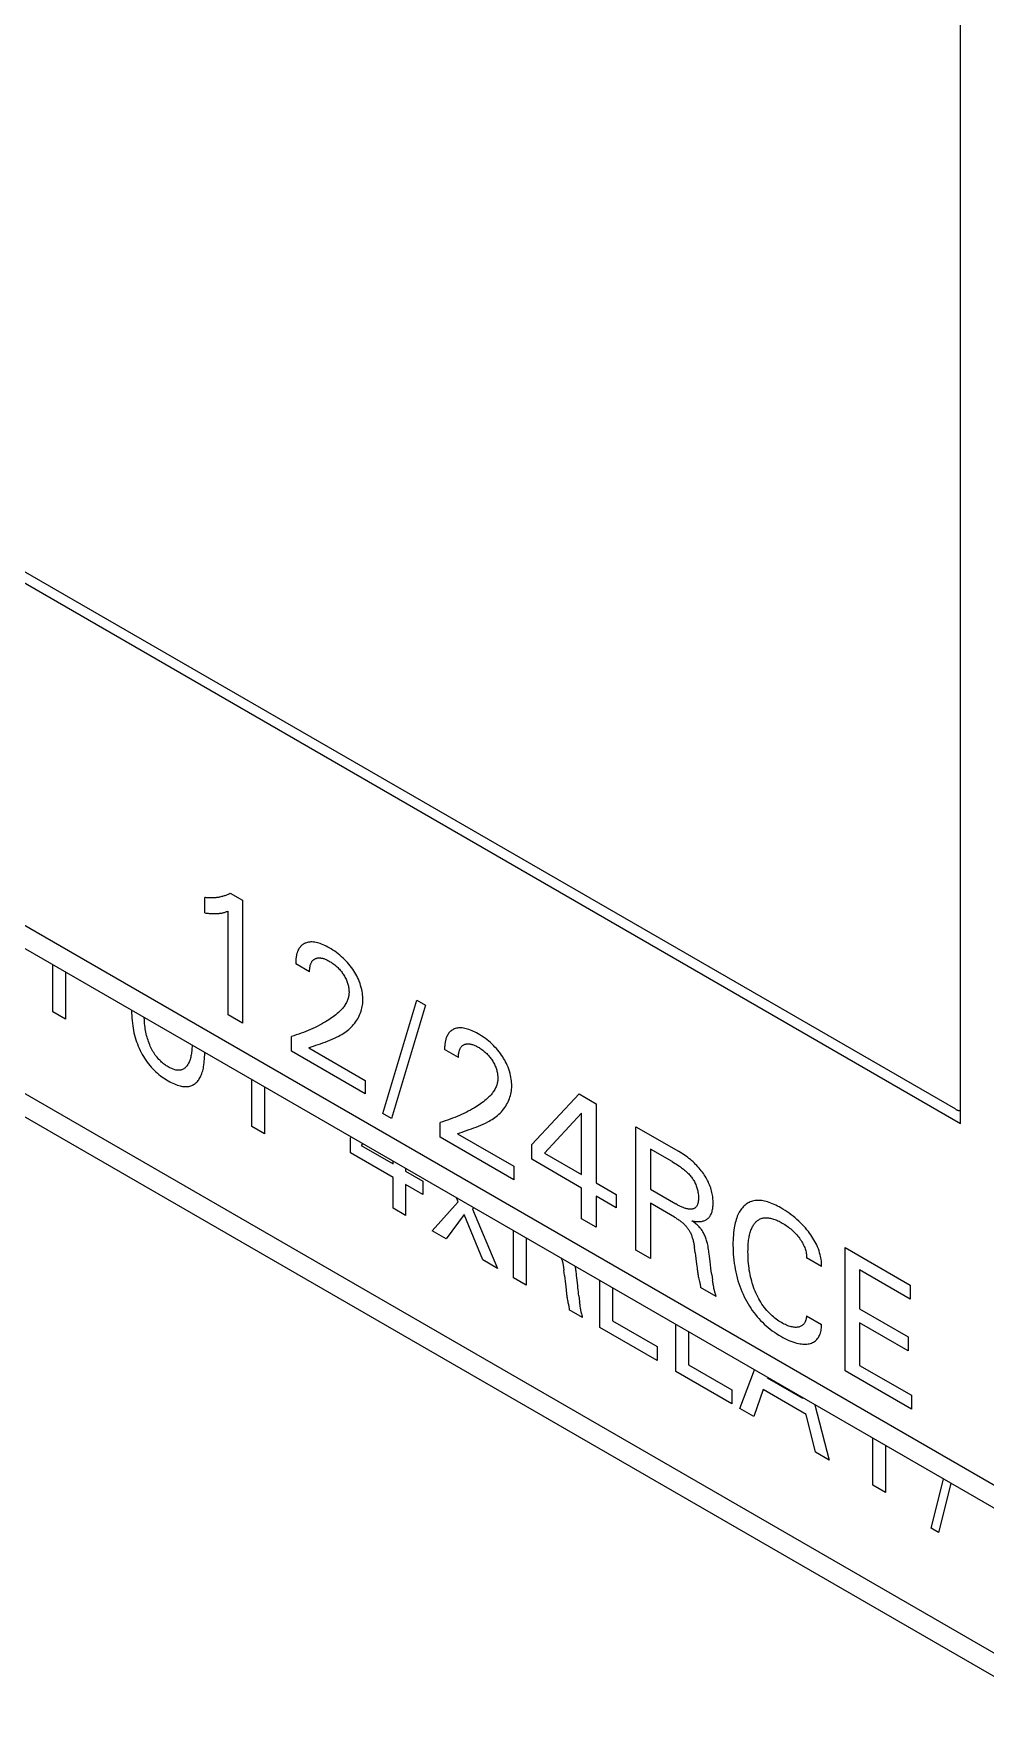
# Model space of a CAD drawing. Extents: x 0 to 420, y 0 to 297.
# Drawn here: x 166.81 to 180.65, y 137.94 to 162.54 of the extents above; entities that cross this region are included whole.
import ezdxf

# ---------------------------------------------------------------- set-up
doc = ezdxf.new("R2010")
doc.units = 0
doc.header["$LTSCALE"] = 23.1
doc.layers.add('40000_ISO', color=7, linetype='CONTINUOUS')

msp = doc.modelspace()

# ---------------------------------------------------------------- linework, layer by layer
at = {"layer": '40000_ISO', "color": 7, "linetype": 'CONTINUOUS'}
for p, q in [((180.289, 146.687), (180.289, 167.753)), ((156.955, 160.159), (180.289, 146.687)), ((180.218, 146.891), (157.237, 160.159)), ((152.677, 157.648), (226.923, 114.782)), ((232.933, 108.863), (158.687, 151.729)), ((233.14, 108.405), (158.894, 151.271)), ((169.666, 150.034), (169.843, 149.932)), ((169.294, 149.749), (169.294, 149.973)), ((169.843, 149.932), (169.843, 148.146)), ((169.634, 148.266), (169.634, 149.775)), ((167.084, 148.31), (167.084, 148.992)), ((167.267, 148.887), (167.267, 148.204)), ((170.819, 148.893), (170.618, 149.01)), ((167.267, 148.204), (167.084, 148.31)), ((171.884, 146.832), (172.38, 148.477)), ((172.505, 148.405), (172.01, 146.759)), ((172.38, 148.477), (172.505, 148.405)), ((169.843, 148.146), (169.634, 148.266)), ((170.554, 147.735), (170.554, 147.95)), ((171.626, 147.116), (170.554, 147.735)), ((170.807, 147.785), (171.626, 147.312)), ((172.985, 147.643), (172.783, 147.759)), ((169.978, 146.639), (169.978, 147.321)), ((170.161, 147.216), (170.161, 146.533)), ((171.626, 147.312), (171.626, 147.116)), ((174.054, 146.38), (174.74, 147.115)), ((174.74, 147.115), (174.986, 146.973)), ((172.01, 146.759), (171.884, 146.832)), ((174.777, 146.837), (174.236, 146.255)), ((174.777, 145.942), (174.777, 146.837)), ((174.986, 146.973), (174.986, 145.822)), ((170.161, 146.533), (169.978, 146.639)), ((172.719, 146.485), (172.719, 146.7)), ((175.565, 144.842), (175.565, 146.638)), ((175.565, 146.638), (176.184, 146.281)), ((171.413, 146.476), (171.422, 146.488)), ((171.413, 146.26), (171.413, 146.476)), ((171.589, 146.391), (171.569, 146.365)), ((171.569, 146.365), (172.035, 146.097)), ((173.792, 145.866), (172.719, 146.485)), ((172.973, 146.535), (173.792, 146.062)), ((174.054, 146.164), (174.054, 146.38)), ((172.035, 145.901), (171.413, 146.26)), ((172.035, 146.097), (172.035, 146.134)), ((174.777, 145.746), (174.054, 146.164)), ((174.236, 146.255), (174.777, 145.942)), ((175.777, 146.312), (175.777, 145.728)), ((176.092, 146.131), (175.777, 146.312)), ((172.035, 145.451), (172.035, 145.901)), ((172.214, 146.03), (172.214, 145.993)), ((172.214, 145.993), (172.467, 145.847)), ((172.467, 145.847), (172.467, 145.651)), ((173.792, 146.062), (173.792, 145.866)), ((172.214, 145.797), (172.214, 145.348)), ((172.467, 145.651), (172.214, 145.797)), ((172.979, 145.546), (172.955, 145.602)), ((174.777, 145.297), (174.777, 145.746)), ((174.986, 145.822), (175.28, 145.652)), ((174.986, 145.626), (174.986, 145.176)), ((175.28, 145.456), (174.986, 145.626)), ((175.28, 145.652), (175.28, 145.456)), ((175.777, 145.728), (176.148, 145.514)), ((172.214, 145.348), (172.035, 145.451)), ((172.604, 145.123), (172.979, 145.546)), ((173.07, 145.36), (172.805, 145.007)), ((173.338, 144.699), (173.07, 145.36)), ((173.208, 145.456), (173.19, 145.436)), ((173.19, 145.436), (173.555, 144.574)), ((175.777, 145.524), (175.777, 144.719)), ((176.128, 145.321), (175.777, 145.524)), ((172.805, 145.007), (172.604, 145.123)), ((173.786, 144.44), (173.786, 145.122)), ((174.986, 145.176), (174.777, 145.297)), ((173.969, 145.017), (173.969, 144.334)), ((176.426, 144.805), (176.416, 144.885)), ((178.608, 143.085), (178.608, 144.882)), ((178.608, 144.882), (179.556, 144.334)), ((173.555, 144.574), (173.338, 144.699)), ((175.777, 144.719), (175.565, 144.842)), ((178.268, 144.602), (178.05, 144.728)), ((173.969, 144.334), (173.786, 144.44)), ((174.527, 144.472), (174.518, 144.552)), ((174.715, 144.363), (174.707, 144.443)), ((175.043, 143.715), (175.043, 144.397)), ((176.669, 144.49), (176.681, 144.404)), ((178.82, 144.555), (178.82, 143.989)), ((179.556, 144.131), (178.82, 144.555)), ((174.736, 144.177), (174.747, 144.092)), ((175.226, 144.292), (175.226, 143.813)), ((176.733, 144.169), (176.507, 144.299)), ((176.701, 144.288), (176.698, 144.302)), ((179.556, 144.334), (179.556, 144.131)), ((174.791, 143.861), (174.597, 143.973)), ((174.763, 143.978), (174.761, 143.992)), ((178.05, 143.884), (178.268, 143.758)), ((178.82, 143.989), (179.527, 143.581)), ((175.875, 143.234), (175.043, 143.715)), ((175.226, 143.813), (175.875, 143.438)), ((176.148, 143.076), (176.148, 143.759)), ((176.331, 143.653), (176.331, 143.174)), ((178.82, 143.785), (178.82, 143.166)), ((179.527, 143.377), (178.82, 143.785)), ((175.875, 143.438), (175.875, 143.234)), ((179.527, 143.581), (179.527, 143.377)), ((176.331, 143.174), (176.963, 142.81)), ((178.82, 143.166), (179.576, 142.73)), ((176.963, 142.606), (176.148, 143.076)), ((177.08, 142.538), (177.289, 143.1)), ((177.475, 142.983), (177.988, 142.687)), ((179.576, 142.526), (178.608, 143.085)), ((176.963, 142.81), (176.963, 142.606)), ((177.416, 142.813), (177.283, 142.421)), ((178.045, 142.45), (177.416, 142.813)), ((179.576, 142.73), (179.576, 142.526)), ((177.283, 142.421), (177.08, 142.538)), ((178.18, 141.903), (178.045, 142.45)), ((178.171, 142.591), (178.379, 141.788)), ((179.013, 141.423), (179.013, 142.105)), ((179.196, 141.999), (179.196, 141.317)), ((178.379, 141.788), (178.18, 141.903)), ((179.196, 141.317), (179.013, 141.423)), ((179.86, 140.798), (180.04, 141.512)), ((180.148, 141.449), (179.968, 140.736)), ((179.968, 140.736), (179.86, 140.798))]:
    msp.add_line(p, q, dxfattribs=at)
for points in [[(152.881, 157.192), (152.882, 157.192), (227.13, 114.325)], [(169.666, 150.034), (169.655, 150.028), (169.645, 150.023), (169.633, 150.017), (169.622, 150.012), (169.611, 150.008), (169.599, 150.003), (169.588, 149.999), (169.576, 149.995), (169.564, 149.991), (169.552, 149.988), (169.54, 149.985), (169.528, 149.982), (169.516, 149.979), (169.504, 149.977), (169.492, 149.975), (169.479, 149.973), (169.466, 149.971), (169.454, 149.97), (169.441, 149.968), (169.428, 149.968), (169.415, 149.967), (169.402, 149.966), (169.389, 149.966), (169.375, 149.966), (169.362, 149.967), (169.348, 149.967), (169.335, 149.968), (169.321, 149.97), (169.307, 149.971), (169.294, 149.973)], [(169.294, 149.749), (169.31, 149.747), (169.326, 149.745), (169.342, 149.743), (169.358, 149.742), (169.373, 149.741), (169.389, 149.74), (169.401, 149.739), (169.413, 149.739), (169.425, 149.738), (169.437, 149.738), (169.448, 149.738), (169.46, 149.739), (169.471, 149.739), (169.482, 149.74), (169.492, 149.741), (169.502, 149.742), (169.511, 149.743), (169.521, 149.744), (169.531, 149.746), (169.541, 149.747), (169.55, 149.749), (169.56, 149.751), (169.57, 149.754), (169.58, 149.757), (169.591, 149.76), (169.601, 149.763), (169.612, 149.767), (169.623, 149.771), (169.634, 149.775)], [(170.759, 149.31), (170.753, 149.307), (170.747, 149.305), (170.741, 149.302), (170.735, 149.299), (170.73, 149.295), (170.724, 149.292), (170.719, 149.288), (170.714, 149.284), (170.708, 149.28), (170.703, 149.276), (170.699, 149.272), (170.694, 149.267), (170.689, 149.262), (170.685, 149.257), (170.68, 149.252), (170.676, 149.246), (170.672, 149.241), (170.668, 149.235), (170.665, 149.229), (170.661, 149.222), (170.658, 149.216), (170.654, 149.21), (170.651, 149.203), (170.648, 149.196), (170.645, 149.189), (170.643, 149.182), (170.64, 149.174), (170.638, 149.167), (170.636, 149.159), (170.633, 149.152), (170.631, 149.142), (170.629, 149.133), (170.627, 149.123), (170.625, 149.114), (170.624, 149.104), (170.622, 149.094), (170.621, 149.083), (170.62, 149.073), (170.619, 149.063), (170.619, 149.052), (170.618, 149.042), (170.618, 149.031), (170.618, 149.02), (170.618, 149.01)], [(170.908, 147.822), (170.976, 147.846), (171.01, 147.858), (171.044, 147.87), (171.079, 147.883), (171.113, 147.896), (171.146, 147.91), (171.18, 147.925), (171.212, 147.94), (171.245, 147.957), (171.266, 147.969), (171.288, 147.981), (171.309, 147.994), (171.33, 148.008), (171.35, 148.022), (171.37, 148.038), (171.389, 148.053), (171.408, 148.07), (171.426, 148.088), (171.443, 148.106), (171.46, 148.125), (171.477, 148.145), (171.492, 148.167), (171.507, 148.189), (171.519, 148.209), (171.531, 148.229), (171.541, 148.251), (171.551, 148.273), (171.561, 148.296), (171.569, 148.32), (171.575, 148.341), (171.581, 148.363), (171.585, 148.385), (171.589, 148.408), (171.592, 148.432), (171.594, 148.456), (171.595, 148.481), (171.594, 148.506), (171.593, 148.531), (171.591, 148.556), (171.588, 148.582), (171.583, 148.608), (171.578, 148.635), (171.571, 148.665), (171.562, 148.694), (171.553, 148.724), (171.541, 148.754), (171.529, 148.784), (171.517, 148.809), (171.505, 148.833), (171.491, 148.858), (171.477, 148.882), (171.462, 148.905), (171.447, 148.928), (171.429, 148.953), (171.41, 148.978), (171.391, 149.002), (171.371, 149.025), (171.351, 149.047), (171.329, 149.07), (171.306, 149.092), (171.283, 149.112), (171.26, 149.132), (171.237, 149.151), (171.211, 149.171), (171.185, 149.19), (171.159, 149.207), (171.132, 149.224), (171.106, 149.239), (171.084, 149.252), (171.061, 149.264), (171.039, 149.275), (171.016, 149.285), (170.994, 149.294), (170.972, 149.302), (170.952, 149.309), (170.932, 149.314), (170.913, 149.319), (170.894, 149.322), (170.875, 149.325), (170.856, 149.326), (170.839, 149.326), (170.822, 149.325), (170.805, 149.323), (170.789, 149.32), (170.774, 149.315), (170.759, 149.31)], [(170.819, 148.893), (170.82, 148.906), (170.82, 148.919), (170.821, 148.932), (170.822, 148.944), (170.824, 148.956), (170.826, 148.968), (170.828, 148.98), (170.83, 148.988), (170.833, 148.997), (170.836, 149.005), (170.839, 149.013), (170.842, 149.021), (170.846, 149.028), (170.85, 149.035), (170.854, 149.042), (170.859, 149.048), (170.864, 149.054), (170.869, 149.059), (170.874, 149.064), (170.88, 149.069), (170.886, 149.073), (170.892, 149.077), (170.898, 149.081), (170.906, 149.084), (170.914, 149.087), (170.922, 149.09), (170.93, 149.092), (170.939, 149.093), (170.947, 149.094), (170.956, 149.094), (170.966, 149.094), (170.976, 149.094), (170.985, 149.092), (170.995, 149.091), (171.005, 149.089), (171.015, 149.086), (171.026, 149.083), (171.037, 149.079), (171.048, 149.074), (171.06, 149.07), (171.071, 149.064), (171.083, 149.058), (171.095, 149.052), (171.106, 149.046), (171.119, 149.038), (171.132, 149.03), (171.145, 149.021), (171.159, 149.012), (171.172, 149.003), (171.185, 148.993), (171.196, 148.983), (171.208, 148.973), (171.219, 148.963), (171.23, 148.952), (171.241, 148.941), (171.252, 148.929), (171.262, 148.918), (171.272, 148.906), (171.282, 148.894), (171.291, 148.882), (171.3, 148.869), (171.309, 148.856), (171.318, 148.842), (171.326, 148.828), (171.334, 148.814), (171.342, 148.8), (171.349, 148.785), (171.356, 148.77), (171.362, 148.755), (171.367, 148.74), (171.372, 148.725), (171.376, 148.71), (171.38, 148.696), (171.383, 148.681), (171.386, 148.667), (171.388, 148.653), (171.39, 148.64), (171.392, 148.626), (171.392, 148.613), (171.393, 148.6), (171.393, 148.588)], [(171.393, 148.588), (171.392, 148.574), (171.391, 148.56), (171.389, 148.547), (171.387, 148.534), (171.384, 148.521), (171.381, 148.509), (171.377, 148.495), (171.372, 148.481), (171.367, 148.468), (171.361, 148.455), (171.355, 148.443), (171.347, 148.429), (171.339, 148.415), (171.331, 148.402), (171.322, 148.389), (171.313, 148.377), (171.304, 148.365), (171.294, 148.354), (171.284, 148.343), (171.274, 148.332), (171.263, 148.322), (171.253, 148.312), (171.242, 148.302), (171.222, 148.285), (171.202, 148.268), (171.182, 148.252), (171.161, 148.236), (171.14, 148.221), (171.119, 148.206), (171.097, 148.192), (171.075, 148.178), (171.053, 148.165), (171.023, 148.147), (170.992, 148.13), (170.961, 148.114), (170.93, 148.098), (170.899, 148.082), (170.866, 148.067), (170.833, 148.052), (170.8, 148.038), (170.766, 148.024), (170.732, 148.011), (170.697, 147.998), (170.662, 147.985), (170.626, 147.973), (170.59, 147.961), (170.554, 147.95)], [(168.231, 148.325), (168.231, 148.289), (168.233, 148.254), (168.235, 148.217), (168.238, 148.181), (168.241, 148.144), (168.246, 148.106), (168.252, 148.073), (168.258, 148.04), (168.265, 148.006), (168.273, 147.972), (168.282, 147.938), (168.293, 147.904), (168.303, 147.873), (168.315, 147.842), (168.327, 147.81), (168.34, 147.779), (168.355, 147.749), (168.37, 147.718), (168.385, 147.689), (168.402, 147.661), (168.419, 147.633), (168.437, 147.606), (168.456, 147.579), (168.475, 147.554), (168.496, 147.528), (168.517, 147.504), (168.539, 147.48), (168.561, 147.458), (168.583, 147.436), (168.606, 147.416), (168.628, 147.398), (168.65, 147.38), (168.672, 147.363), (168.695, 147.348), (168.717, 147.333), (168.739, 147.319), (168.762, 147.305), (168.785, 147.293), (168.807, 147.281), (168.829, 147.27), (168.852, 147.26), (168.874, 147.251), (168.896, 147.243), (168.918, 147.236), (168.935, 147.231), (168.952, 147.227), (168.969, 147.224), (168.985, 147.222), (169.002, 147.221), (169.018, 147.221), (169.033, 147.221), (169.049, 147.223), (169.063, 147.225), (169.078, 147.228), (169.091, 147.232), (169.105, 147.237), (169.118, 147.243), (169.13, 147.25), (169.142, 147.257), (169.154, 147.265), (169.166, 147.275), (169.177, 147.285), (169.187, 147.296), (169.197, 147.308), (169.206, 147.321), (169.215, 147.334), (169.224, 147.348), (169.231, 147.362), (169.239, 147.379), (169.246, 147.396), (169.253, 147.414), (169.259, 147.432), (169.264, 147.451), (169.269, 147.471), (169.274, 147.491), (169.278, 147.511), (169.282, 147.538), (169.285, 147.566), (169.288, 147.594), (169.29, 147.623), (169.292, 147.652), (169.293, 147.682), (169.293, 147.712)], [(169.11, 147.822), (169.109, 147.801), (169.108, 147.78), (169.107, 147.76), (169.105, 147.74), (169.102, 147.72), (169.1, 147.702), (169.097, 147.685), (169.094, 147.667), (169.09, 147.651), (169.086, 147.634), (169.081, 147.618), (169.076, 147.603), (169.071, 147.59), (169.066, 147.577), (169.06, 147.564), (169.054, 147.552), (169.047, 147.541), (169.04, 147.53), (169.032, 147.52), (169.026, 147.512), (169.019, 147.504), (169.012, 147.498), (169.005, 147.491), (168.997, 147.485), (168.989, 147.48), (168.98, 147.475), (168.972, 147.471), (168.963, 147.467), (168.954, 147.464), (168.944, 147.462), (168.935, 147.461), (168.925, 147.46), (168.915, 147.459), (168.905, 147.459), (168.894, 147.46), (168.884, 147.461), (168.873, 147.463), (168.861, 147.466), (168.849, 147.469), (168.837, 147.473), (168.825, 147.478), (168.813, 147.483), (168.8, 147.489), (168.788, 147.495), (168.775, 147.501), (168.763, 147.508), (168.749, 147.517), (168.735, 147.525), (168.721, 147.535), (168.707, 147.545), (168.694, 147.555), (168.68, 147.566), (168.667, 147.578), (168.653, 147.59), (168.64, 147.604), (168.626, 147.618), (168.613, 147.633), (168.6, 147.648), (168.587, 147.664), (168.575, 147.681), (168.564, 147.698), (168.552, 147.716), (168.541, 147.734), (168.53, 147.753), (168.52, 147.772), (168.511, 147.791), (168.502, 147.811), (168.494, 147.831), (168.485, 147.853), (168.476, 147.876), (168.469, 147.898), (168.462, 147.92), (168.455, 147.943), (168.449, 147.965), (168.443, 147.99), (168.438, 148.015), (168.434, 148.04), (168.429, 148.064), (168.426, 148.088), (168.423, 148.112), (168.42, 148.141), (168.418, 148.169), (168.416, 148.196), (168.415, 148.224)], [(172.924, 148.06), (172.918, 148.057), (172.912, 148.055), (172.906, 148.052), (172.901, 148.049), (172.895, 148.045), (172.89, 148.042), (172.884, 148.038), (172.879, 148.034), (172.874, 148.03), (172.869, 148.026), (172.864, 148.021), (172.859, 148.017), (172.855, 148.012), (172.85, 148.007), (172.846, 148.002), (172.842, 147.996), (172.838, 147.99), (172.834, 147.985), (172.83, 147.979), (172.826, 147.972), (172.823, 147.966), (172.82, 147.959), (172.817, 147.953), (172.814, 147.946), (172.811, 147.939), (172.808, 147.932), (172.805, 147.924), (172.803, 147.917), (172.801, 147.909), (172.799, 147.901), (172.796, 147.892), (172.794, 147.883), (172.792, 147.873), (172.791, 147.863), (172.789, 147.853), (172.788, 147.843), (172.786, 147.833), (172.785, 147.823), (172.785, 147.813), (172.784, 147.802), (172.783, 147.792), (172.783, 147.781), (172.783, 147.77), (172.783, 147.759)], [(173.073, 146.572), (173.141, 146.596), (173.175, 146.608), (173.21, 146.62), (173.244, 146.633), (173.278, 146.646), (173.312, 146.66), (173.345, 146.675), (173.378, 146.69), (173.41, 146.707), (173.432, 146.719), (173.453, 146.731), (173.474, 146.744), (173.495, 146.758), (173.515, 146.772), (173.535, 146.787), (173.554, 146.803), (173.573, 146.82), (173.591, 146.837), (173.609, 146.856), (173.626, 146.875), (173.642, 146.895), (173.657, 146.916), (173.672, 146.939), (173.684, 146.959), (173.696, 146.979), (173.707, 147.001), (173.717, 147.023), (173.726, 147.046), (173.734, 147.07), (173.74, 147.091), (173.746, 147.113), (173.751, 147.135), (173.754, 147.158), (173.757, 147.182), (173.759, 147.206), (173.76, 147.231), (173.76, 147.256), (173.758, 147.28), (173.756, 147.306), (173.753, 147.332), (173.749, 147.358), (173.743, 147.385), (173.736, 147.414), (173.728, 147.444), (173.718, 147.474), (173.707, 147.504), (173.694, 147.534), (173.683, 147.559), (173.67, 147.583), (173.657, 147.608), (173.642, 147.632), (173.628, 147.655), (173.612, 147.678), (173.594, 147.703), (173.575, 147.728), (173.556, 147.752), (173.536, 147.775), (173.516, 147.797), (173.494, 147.82), (173.471, 147.842), (173.449, 147.862), (173.426, 147.882), (173.402, 147.901), (173.376, 147.921), (173.35, 147.939), (173.324, 147.957), (173.298, 147.974), (173.271, 147.989), (173.249, 148.002), (173.226, 148.014), (173.204, 148.025), (173.182, 148.035), (173.159, 148.044), (173.137, 148.052), (173.117, 148.059), (173.098, 148.064), (173.078, 148.069), (173.059, 148.072), (173.04, 148.075), (173.022, 148.076), (173.004, 148.076), (172.987, 148.075), (172.971, 148.073), (172.955, 148.07), (172.939, 148.065), (172.924, 148.06)], [(170.807, 147.785), (170.84, 147.798), (170.874, 147.81), (170.908, 147.822)], [(172.985, 147.643), (172.985, 147.656), (172.985, 147.669), (172.986, 147.681), (172.987, 147.694), (172.989, 147.706), (172.991, 147.718), (172.994, 147.729), (172.996, 147.738), (172.998, 147.747), (173.001, 147.755), (173.004, 147.763), (173.008, 147.771), (173.011, 147.778), (173.015, 147.785), (173.02, 147.792), (173.024, 147.798), (173.029, 147.804), (173.034, 147.809), (173.04, 147.814), (173.045, 147.819), (173.051, 147.823), (173.057, 147.827), (173.064, 147.83), (173.071, 147.834), (173.079, 147.837), (173.087, 147.839), (173.095, 147.841), (173.104, 147.843), (173.113, 147.844), (173.122, 147.844), (173.131, 147.844), (173.141, 147.843), (173.151, 147.842), (173.161, 147.841), (173.171, 147.838), (173.181, 147.836), (173.191, 147.833), (173.202, 147.829), (173.214, 147.824), (173.225, 147.819), (173.237, 147.814), (173.248, 147.808), (173.26, 147.802), (173.271, 147.796), (173.285, 147.788), (173.298, 147.78), (173.311, 147.771), (173.324, 147.762), (173.337, 147.752), (173.35, 147.742), (173.361, 147.733), (173.373, 147.723), (173.384, 147.713), (173.396, 147.702), (173.407, 147.691), (173.417, 147.679), (173.428, 147.668), (173.437, 147.656), (173.447, 147.644), (173.456, 147.632), (173.465, 147.619), (173.474, 147.606), (173.483, 147.592), (173.492, 147.578), (173.5, 147.564), (173.507, 147.55), (173.514, 147.535), (173.521, 147.52), (173.527, 147.505), (173.532, 147.49), (173.537, 147.475), (173.542, 147.46), (173.545, 147.445), (173.549, 147.431), (173.551, 147.417), (173.554, 147.403), (173.555, 147.389), (173.557, 147.376), (173.558, 147.363), (173.558, 147.35), (173.558, 147.337)], [(173.558, 147.337), (173.557, 147.323), (173.556, 147.31), (173.555, 147.297), (173.552, 147.284), (173.55, 147.271), (173.547, 147.259), (173.542, 147.245), (173.537, 147.231), (173.532, 147.218), (173.526, 147.205), (173.52, 147.193), (173.513, 147.178), (173.505, 147.165), (173.496, 147.152), (173.487, 147.139), (173.478, 147.127), (173.469, 147.115), (173.459, 147.104), (173.449, 147.093), (173.439, 147.082), (173.429, 147.072), (173.418, 147.062), (173.407, 147.052), (173.388, 147.034), (173.368, 147.018), (173.347, 147.002), (173.326, 146.986), (173.305, 146.971), (173.284, 146.956), (173.262, 146.942), (173.241, 146.928), (173.219, 146.915), (173.188, 146.897), (173.158, 146.88), (173.127, 146.863), (173.096, 146.847), (173.064, 146.832), (173.031, 146.817), (172.998, 146.802), (172.965, 146.788), (172.931, 146.774), (172.898, 146.761), (172.862, 146.747), (172.827, 146.735), (172.791, 146.723), (172.755, 146.711), (172.719, 146.7)], [(180.218, 146.891), (180.22, 146.89), (180.222, 146.889), (180.224, 146.888), (180.226, 146.887), (180.228, 146.886), (180.231, 146.885), (180.233, 146.884), (180.235, 146.883), (180.237, 146.882), (180.239, 146.881), (180.241, 146.88), (180.243, 146.879), (180.245, 146.878), (180.248, 146.878), (180.25, 146.877), (180.252, 146.876), (180.254, 146.876), (180.256, 146.875), (180.259, 146.874), (180.261, 146.874), (180.263, 146.874), (180.265, 146.873), (180.268, 146.873), (180.27, 146.872), (180.272, 146.872), (180.274, 146.872), (180.276, 146.872), (180.279, 146.872), (180.281, 146.872), (180.283, 146.872), (180.285, 146.872), (180.287, 146.872), (180.289, 146.872)], [(172.973, 146.535), (173.006, 146.547), (173.039, 146.56), (173.073, 146.572)], [(176.092, 146.131), (176.113, 146.118), (176.135, 146.105), (176.157, 146.091), (176.178, 146.077), (176.2, 146.062), (176.215, 146.052), (176.23, 146.041), (176.244, 146.03), (176.259, 146.018), (176.274, 146.006), (176.288, 145.994), (176.3, 145.983), (176.311, 145.973), (176.323, 145.962), (176.334, 145.95), (176.345, 145.938), (176.356, 145.926), (176.366, 145.914), (176.375, 145.903), (176.384, 145.891), (176.392, 145.878), (176.4, 145.866), (176.408, 145.853), (176.416, 145.84), (176.423, 145.826), (176.43, 145.811), (176.437, 145.796), (176.444, 145.78), (176.449, 145.765), (176.454, 145.749), (176.459, 145.734), (176.463, 145.718), (176.467, 145.703), (176.469, 145.688), (176.472, 145.673), (176.474, 145.659), (176.475, 145.644), (176.476, 145.63), (176.476, 145.616), (176.476, 145.602), (176.476, 145.59), (176.476, 145.579), (176.475, 145.568), (176.473, 145.557), (176.472, 145.546), (176.47, 145.536), (176.468, 145.525), (176.466, 145.518), (176.463, 145.511), (176.461, 145.504), (176.458, 145.497), (176.455, 145.491), (176.452, 145.485), (176.448, 145.479), (176.444, 145.473), (176.44, 145.468), (176.435, 145.463), (176.43, 145.459), (176.424, 145.455), (176.418, 145.451), (176.412, 145.448), (176.405, 145.445), (176.399, 145.443), (176.392, 145.441), (176.385, 145.44), (176.377, 145.439), (176.37, 145.438), (176.362, 145.437), (176.354, 145.437), (176.346, 145.438), (176.338, 145.438), (176.33, 145.439), (176.319, 145.441), (176.308, 145.443), (176.297, 145.446), (176.286, 145.449), (176.274, 145.453), (176.263, 145.457), (176.252, 145.461), (176.24, 145.466), (176.229, 145.471), (176.217, 145.477), (176.206, 145.482), (176.194, 145.488), (176.183, 145.494), (176.171, 145.501), (176.159, 145.507), (176.148, 145.514)], [(176.382, 145.269), (176.397, 145.266), (176.412, 145.263), (176.427, 145.261), (176.441, 145.259), (176.455, 145.258), (176.469, 145.258), (176.482, 145.258), (176.496, 145.258), (176.508, 145.259), (176.521, 145.261), (176.533, 145.264), (176.545, 145.267), (176.556, 145.27), (176.567, 145.275), (176.578, 145.28), (176.588, 145.285), (176.598, 145.291), (176.607, 145.298), (176.616, 145.306), (176.625, 145.314), (176.633, 145.323), (176.64, 145.332), (176.647, 145.343), (176.653, 145.353), (176.659, 145.364), (176.664, 145.376), (176.669, 145.389), (176.673, 145.401), (176.677, 145.416), (176.68, 145.431), (176.683, 145.446), (176.685, 145.462), (176.687, 145.478), (176.688, 145.494), (176.689, 145.511), (176.689, 145.528), (176.689, 145.547), (176.688, 145.566), (176.687, 145.585), (176.685, 145.604), (176.683, 145.624), (176.68, 145.643), (176.676, 145.663), (176.672, 145.683), (176.667, 145.705), (176.661, 145.726), (176.654, 145.747), (176.646, 145.769), (176.638, 145.79), (176.629, 145.812), (176.62, 145.833), (176.609, 145.854), (176.598, 145.876), (176.586, 145.896), (176.573, 145.917), (176.56, 145.937), (176.547, 145.957), (176.533, 145.976), (176.517, 145.997), (176.501, 146.017), (176.485, 146.036), (176.469, 146.055), (176.452, 146.073), (176.435, 146.09), (176.416, 146.109), (176.397, 146.127), (176.377, 146.144), (176.358, 146.161), (176.338, 146.176), (176.319, 146.192), (176.296, 146.208), (176.274, 146.224), (176.252, 146.239), (176.229, 146.254), (176.207, 146.268), (176.184, 146.281)], [(178.268, 144.602), (178.268, 144.622), (178.267, 144.643), (178.266, 144.664), (178.264, 144.685), (178.261, 144.707), (178.257, 144.73), (178.252, 144.752), (178.247, 144.775), (178.239, 144.803), (178.23, 144.832), (178.22, 144.86), (178.209, 144.888), (178.196, 144.917), (178.183, 144.944), (178.17, 144.97), (178.156, 144.994), (178.141, 145.018), (178.126, 145.042), (178.11, 145.066), (178.093, 145.088), (178.076, 145.111), (178.054, 145.139), (178.031, 145.165), (178.008, 145.191), (177.984, 145.216), (177.96, 145.241), (177.934, 145.266), (177.907, 145.29), (177.881, 145.313), (177.854, 145.335), (177.826, 145.356), (177.796, 145.378), (177.766, 145.399), (177.735, 145.419), (177.704, 145.438), (177.674, 145.456), (177.65, 145.47), (177.625, 145.483), (177.601, 145.495), (177.577, 145.506), (177.553, 145.517), (177.529, 145.527), (177.506, 145.535), (177.482, 145.543), (177.459, 145.55), (177.438, 145.555), (177.417, 145.559), (177.397, 145.562), (177.377, 145.564), (177.357, 145.565), (177.337, 145.566), (177.318, 145.565), (177.299, 145.563), (177.281, 145.56), (177.264, 145.556), (177.246, 145.55), (177.23, 145.544), (177.214, 145.537), (177.198, 145.529), (177.183, 145.519), (177.169, 145.509), (177.155, 145.498), (177.141, 145.486), (177.128, 145.473), (177.115, 145.458), (177.102, 145.443), (177.091, 145.427), (177.08, 145.41), (177.069, 145.393), (177.06, 145.374), (177.051, 145.355), (177.041, 145.334), (177.033, 145.311), (177.025, 145.288), (177.018, 145.265), (177.012, 145.241), (177.006, 145.216), (177.001, 145.191), (176.996, 145.165), (176.991, 145.131), (176.987, 145.097), (176.984, 145.062), (176.981, 145.026), (176.979, 144.99), (176.978, 144.953), (176.978, 144.916)], [(176.128, 145.321), (176.14, 145.315), (176.152, 145.307), (176.163, 145.3), (176.175, 145.292), (176.187, 145.285), (176.198, 145.276), (176.21, 145.268), (176.22, 145.26), (176.229, 145.253), (176.239, 145.245), (176.248, 145.237), (176.258, 145.228), (176.267, 145.219), (176.276, 145.21), (176.284, 145.202), (176.292, 145.194), (176.299, 145.186), (176.307, 145.177), (176.314, 145.168), (176.321, 145.159), (176.328, 145.149), (176.334, 145.139), (176.341, 145.129), (176.347, 145.118), (176.352, 145.108), (176.358, 145.097), (176.363, 145.086), (176.368, 145.075), (176.373, 145.062), (176.378, 145.05), (176.382, 145.037), (176.386, 145.025), (176.39, 145.012), (176.394, 145), (176.397, 144.987), (176.401, 144.972), (176.404, 144.958), (176.407, 144.943), (176.41, 144.929), (176.412, 144.914), (176.414, 144.9), (176.416, 144.885)], [(176.645, 144.677), (176.636, 144.75), (176.632, 144.786), (176.629, 144.808), (176.626, 144.831), (176.622, 144.853), (176.619, 144.876), (176.615, 144.898), (176.61, 144.921), (176.606, 144.937), (176.602, 144.953), (176.598, 144.968), (176.594, 144.984), (176.589, 145), (176.583, 145.016), (176.577, 145.032), (176.572, 145.045), (176.567, 145.057), (176.561, 145.07), (176.555, 145.082), (176.549, 145.095), (176.542, 145.107), (176.535, 145.118), (176.528, 145.129), (176.52, 145.14), (176.512, 145.15), (176.504, 145.16), (176.496, 145.169), (176.486, 145.18), (176.476, 145.191), (176.466, 145.201), (176.455, 145.21), (176.445, 145.22), (176.432, 145.23), (176.42, 145.241), (176.407, 145.25), (176.394, 145.26), (176.382, 145.269)], [(177.204, 144.969), (177.206, 144.987), (177.209, 145.005), (177.212, 145.024), (177.216, 145.043), (177.219, 145.062), (177.224, 145.08), (177.229, 145.098), (177.234, 145.115), (177.24, 145.132), (177.246, 145.148), (177.252, 145.161), (177.258, 145.173), (177.264, 145.185), (177.27, 145.197), (177.277, 145.208), (177.285, 145.219), (177.292, 145.229), (177.3, 145.239), (177.309, 145.248), (177.317, 145.257), (177.326, 145.265), (177.335, 145.272), (177.345, 145.279), (177.355, 145.285), (177.365, 145.291), (177.376, 145.296), (177.386, 145.301), (177.398, 145.305), (177.409, 145.308), (177.421, 145.31), (177.433, 145.312), (177.445, 145.313), (177.458, 145.314), (177.471, 145.314), (177.484, 145.313), (177.497, 145.311), (177.511, 145.309), (177.524, 145.307), (177.538, 145.304), (177.554, 145.3), (177.569, 145.295), (177.585, 145.289), (177.6, 145.283), (177.616, 145.277), (177.632, 145.27), (177.648, 145.262), (177.664, 145.254), (177.68, 145.245), (177.696, 145.236), (177.714, 145.225), (177.732, 145.214), (177.75, 145.202), (177.768, 145.19), (177.785, 145.177), (177.802, 145.164), (177.818, 145.151), (177.834, 145.137), (177.849, 145.123), (177.865, 145.108), (177.879, 145.093), (177.893, 145.078), (177.907, 145.063), (177.921, 145.047), (177.934, 145.03), (177.946, 145.014), (177.957, 144.998), (177.968, 144.982), (177.979, 144.965), (177.989, 144.948), (177.998, 144.93), (178.006, 144.914), (178.014, 144.897), (178.021, 144.88), (178.027, 144.863), (178.032, 144.847), (178.037, 144.83), (178.041, 144.814), (178.044, 144.799), (178.046, 144.784), (178.048, 144.77), (178.049, 144.755), (178.05, 144.741), (178.05, 144.728)], [(176.978, 144.916), (176.979, 144.873), (176.98, 144.829), (176.982, 144.784), (176.986, 144.739), (176.99, 144.694), (176.996, 144.648), (177.003, 144.607), (177.01, 144.565), (177.018, 144.524), (177.028, 144.482), (177.039, 144.439), (177.051, 144.397), (177.063, 144.358), (177.077, 144.319), (177.091, 144.279), (177.107, 144.24), (177.124, 144.202), (177.142, 144.163), (177.16, 144.129), (177.178, 144.095), (177.197, 144.061), (177.217, 144.029), (177.238, 143.996), (177.259, 143.965), (177.282, 143.934), (177.305, 143.904), (177.33, 143.874), (177.355, 143.846), (177.38, 143.818), (177.406, 143.792), (177.432, 143.767), (177.459, 143.743), (177.489, 143.717), (177.519, 143.692), (177.55, 143.669), (177.581, 143.647), (177.612, 143.627), (177.643, 143.607), (177.674, 143.589), (177.704, 143.572), (177.733, 143.556), (177.763, 143.542), (177.793, 143.528), (177.822, 143.516), (177.849, 143.506), (177.876, 143.498), (177.902, 143.49), (177.929, 143.484), (177.955, 143.479), (177.975, 143.477), (177.994, 143.475), (178.014, 143.474), (178.033, 143.475), (178.052, 143.476), (178.071, 143.478), (178.087, 143.481), (178.104, 143.485), (178.12, 143.49), (178.135, 143.496), (178.15, 143.504), (178.164, 143.512), (178.177, 143.522), (178.189, 143.532), (178.2, 143.543), (178.21, 143.556), (178.22, 143.569), (178.228, 143.584), (178.236, 143.599), (178.243, 143.615), (178.25, 143.633), (178.255, 143.652), (178.26, 143.671), (178.263, 143.692), (178.266, 143.713), (178.267, 143.735), (178.268, 143.758)], [(178.05, 143.884), (178.048, 143.868), (178.045, 143.854), (178.042, 143.84), (178.038, 143.826), (178.034, 143.813), (178.028, 143.801), (178.023, 143.79), (178.017, 143.78), (178.01, 143.77), (178.003, 143.761), (177.995, 143.753), (177.986, 143.746), (177.977, 143.74), (177.967, 143.734), (177.957, 143.73), (177.947, 143.726), (177.935, 143.723), (177.924, 143.721), (177.911, 143.719), (177.897, 143.718), (177.883, 143.718), (177.869, 143.719), (177.855, 143.721), (177.839, 143.724), (177.824, 143.727), (177.808, 143.732), (177.792, 143.737), (177.776, 143.743), (177.758, 143.75), (177.74, 143.758), (177.722, 143.767), (177.704, 143.777), (177.686, 143.787), (177.666, 143.799), (177.646, 143.811), (177.626, 143.825), (177.606, 143.839), (177.586, 143.854), (177.566, 143.87), (177.547, 143.887), (177.527, 143.905), (177.508, 143.924), (177.488, 143.944), (177.469, 143.965), (177.451, 143.987), (177.433, 144.01), (177.415, 144.034), (177.399, 144.058), (177.382, 144.083), (177.367, 144.11), (177.352, 144.136), (177.338, 144.164), (177.324, 144.191), (177.312, 144.219), (177.3, 144.246), (177.288, 144.276), (177.278, 144.305), (177.268, 144.335), (177.258, 144.364), (177.25, 144.393), (177.242, 144.423), (177.235, 144.455), (177.228, 144.487), (177.222, 144.519), (177.216, 144.551), (177.212, 144.582), (177.208, 144.614), (177.204, 144.649), (177.201, 144.684), (177.199, 144.718), (177.197, 144.752), (177.197, 144.786), (177.196, 144.819), (177.197, 144.85), (177.198, 144.881), (177.199, 144.911), (177.201, 144.94), (177.204, 144.969)], [(174.483, 144.72), (174.486, 144.712), (174.488, 144.705), (174.491, 144.697), (174.493, 144.69), (174.495, 144.682), (174.497, 144.675), (174.499, 144.667), (174.501, 144.66), (174.502, 144.652), (174.504, 144.643), (174.506, 144.634), (174.508, 144.625), (174.51, 144.615), (174.511, 144.606), (174.512, 144.597), (174.514, 144.588), (174.515, 144.579), (174.516, 144.57), (174.517, 144.561), (174.518, 144.552)], [(176.426, 144.805), (176.431, 144.763), (176.436, 144.721), (176.448, 144.638)], [(176.448, 144.638), (176.456, 144.579), (176.458, 144.562), (176.46, 144.545), (176.463, 144.528), (176.465, 144.511), (176.468, 144.494), (176.471, 144.477), (176.474, 144.46), (176.477, 144.444), (176.481, 144.427), (176.483, 144.418), (176.485, 144.408)], [(176.669, 144.49), (176.663, 144.534), (176.657, 144.579), (176.651, 144.628), (176.645, 144.677)], [(174.527, 144.472), (174.531, 144.431), (174.536, 144.39)], [(174.536, 144.39), (174.546, 144.307), (174.551, 144.265), (174.552, 144.249), (174.556, 144.215)], [(174.707, 144.443), (174.704, 144.47), (174.702, 144.487), (174.7, 144.503), (174.698, 144.52), (174.696, 144.536), (174.694, 144.553), (174.691, 144.57), (174.688, 144.587), (174.685, 144.604)], [(176.485, 144.408), (176.492, 144.38), (176.495, 144.37), (176.497, 144.361), (176.499, 144.351), (176.501, 144.341), (176.503, 144.331), (176.505, 144.321), (176.506, 144.31), (176.507, 144.299)], [(176.698, 144.302), (176.694, 144.326), (176.691, 144.341), (176.689, 144.357), (176.686, 144.373), (176.684, 144.388), (176.681, 144.404)], [(174.556, 144.215), (174.558, 144.199), (174.56, 144.182), (174.563, 144.165), (174.565, 144.148), (174.568, 144.132), (174.571, 144.115), (174.574, 144.099), (174.576, 144.09), (174.578, 144.081)], [(174.736, 144.177), (174.733, 144.206), (174.729, 144.235), (174.726, 144.265), (174.722, 144.297), (174.719, 144.33), (174.715, 144.363)], [(176.719, 144.217), (176.717, 144.222), (176.716, 144.227), (176.714, 144.231), (176.712, 144.238), (176.71, 144.245), (176.709, 144.252), (176.707, 144.26), (176.705, 144.267), (176.704, 144.274), (176.702, 144.281), (176.701, 144.288)], [(176.733, 144.169), (176.732, 144.174), (176.731, 144.179), (176.73, 144.184), (176.728, 144.189), (176.727, 144.194), (176.725, 144.199), (176.724, 144.204), (176.719, 144.217)], [(174.578, 144.081), (174.584, 144.053), (174.586, 144.043), (174.588, 144.034), (174.59, 144.024), (174.592, 144.014), (174.594, 144.004), (174.595, 143.994), (174.596, 143.984), (174.597, 143.973)], [(174.761, 143.992), (174.755, 144.03), (174.753, 144.046), (174.751, 144.061), (174.749, 144.076), (174.747, 144.092)], [(174.778, 143.913), (174.776, 143.918), (174.775, 143.922), (174.773, 143.929), (174.771, 143.936), (174.77, 143.943), (174.768, 143.95), (174.767, 143.957), (174.766, 143.964), (174.765, 143.971), (174.763, 143.978)], [(174.791, 143.861), (174.79, 143.866), (174.789, 143.871), (174.788, 143.876), (174.787, 143.881), (174.786, 143.886), (174.784, 143.89), (174.783, 143.895), (174.778, 143.913)]]:
    msp.add_lwpolyline(points, dxfattribs=at)

doc.saveas('drawing.dxf')
